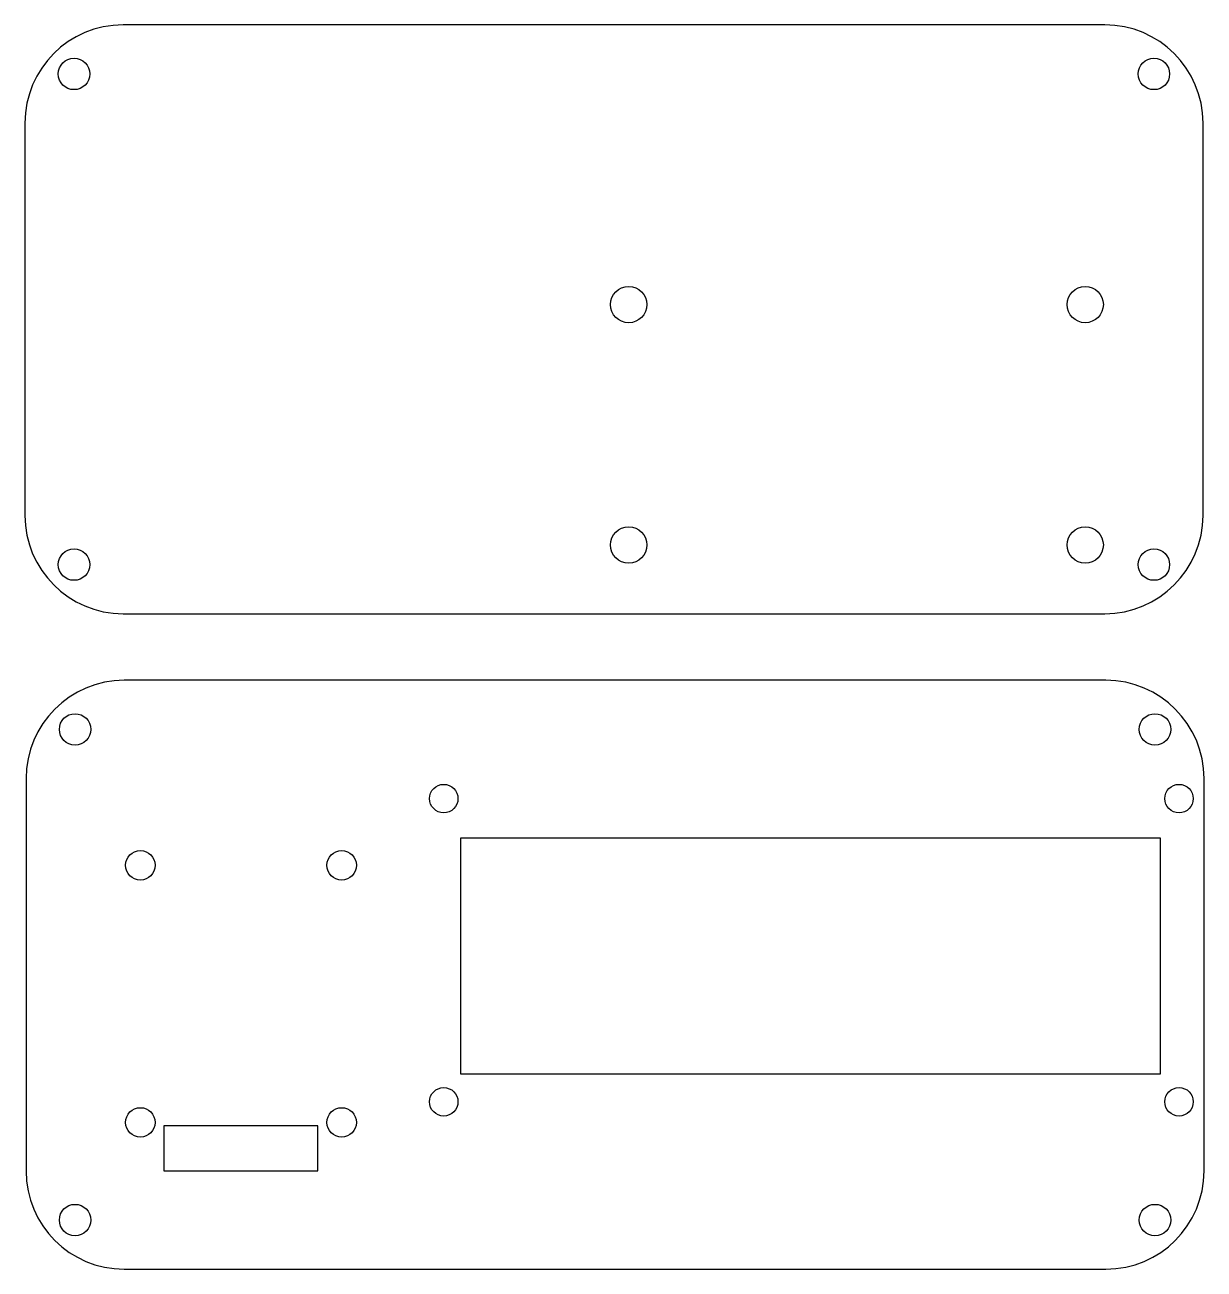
# Model space of a CAD drawing. Header units: millimetres. Extents: x -57 to 63, y -36 to 91.
import ezdxf

# ---------------------------------------------------------------- set-up
doc = ezdxf.new("R2010")
doc.units = ezdxf.units.MM

msp = doc.modelspace()

# ---------------------------------------------------------------- linework, layer by layer
at = {"color": 7, "linetype": 'Continuous', "lineweight": 25}
for p, q in [((52.98, 91.16), (-47.02, 91.16)), ((-57.02, 81.16), (-57.02, 41.16)), ((62.98, 41.16), (62.98, 81.16)), ((-47.02, 31.16), (52.98, 31.16)), ((53.09, 24.37), (-46.91, 24.37)), ((-56.91, 14.37), (-56.91, -25.63)), ((63.09, -25.63), (63.09, 14.37)), ((58.64, 8.27), (-12.66, 8.27)), ((-12.66, 8.27), (-12.66, -15.73)), ((58.64, -15.73), (58.64, 8.27)), ((-12.66, -15.73), (58.64, -15.73)), ((-27.18, -21.04), (-42.87, -21.04)), ((-42.87, -21.04), (-42.87, -25.63)), ((-27.18, -25.63), (-27.18, -21.04)), ((-42.87, -25.63), (-27.18, -25.63)), ((-46.91, -35.63), (53.09, -35.63))]:
    msp.add_line(p, q, dxfattribs=at)
for centre, radius in [((-52.02, 86.16), 1.6), ((57.98, 86.16), 1.6), ((4.48, 62.66), 1.85), ((50.98, 62.66), 1.85), ((4.48, 38.16), 1.85), ((50.98, 38.16), 1.85), ((-52.02, 36.16), 1.6), ((57.98, 36.16), 1.6), ((-51.91, 19.37), 1.6), ((58.09, 19.37), 1.6), ((-14.36, 12.32), 1.45), ((60.54, 12.32), 1.45), ((-45.26, 5.52), 1.5), ((-24.76, 5.52), 1.5), ((-14.36, -18.58), 1.45), ((60.54, -18.58), 1.45), ((-45.26, -20.68), 1.5), ((-24.76, -20.68), 1.5), ((-51.91, -30.63), 1.6), ((58.09, -30.63), 1.6)]:
    msp.add_circle(centre, radius, dxfattribs=at)
for centre, start, end in [((-47.02, 81.16), 90, 180), ((52.98, 81.16), 0, 90), ((-47.02, 41.16), 180, 270), ((52.98, 41.16), 270, 0), ((-46.91, 14.37), 90, 180), ((53.09, 14.37), 0, 90), ((-46.91, -25.63), 180, 270), ((53.09, -25.63), 270, 0)]:
    msp.add_arc(centre, 10, start, end, dxfattribs=at)

doc.saveas('drawing.dxf')
